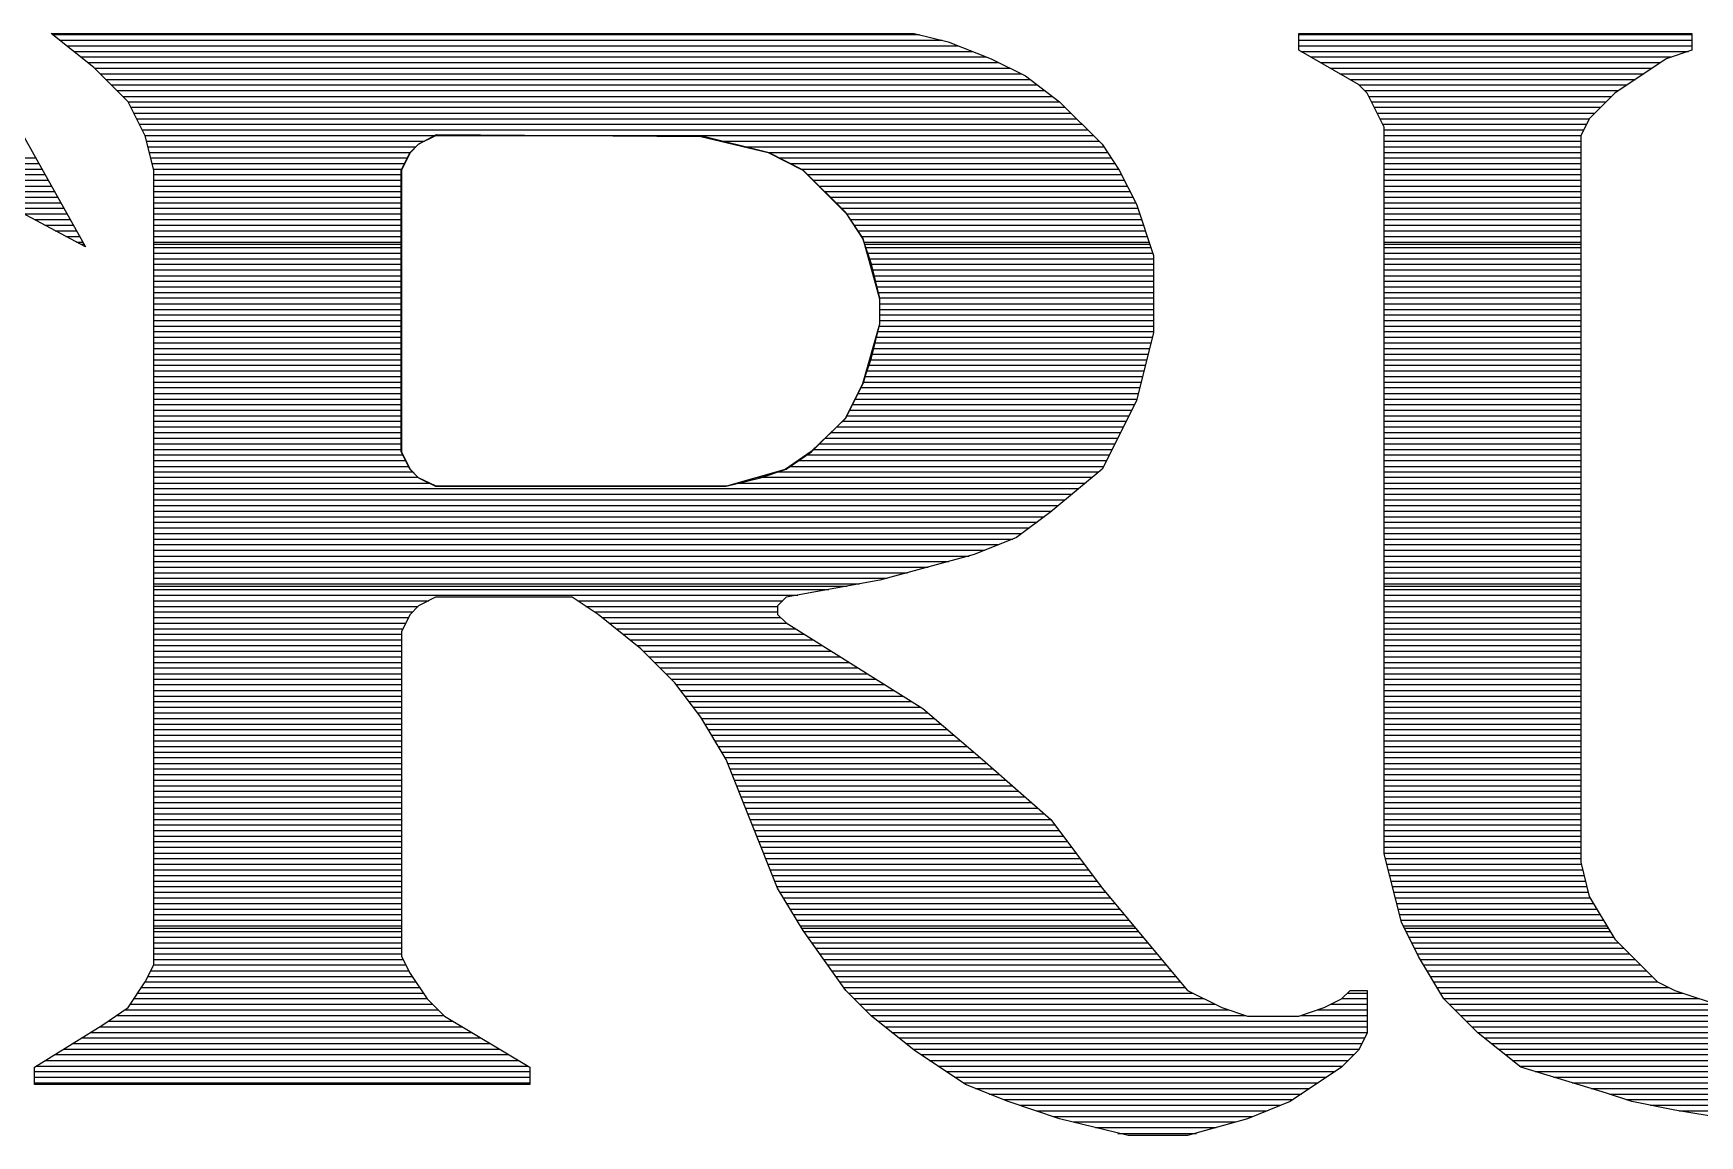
# Model space of a CAD drawing. Extents: x -19 to 106, y -45 to 160.
# Drawn here: x 5.786 to 7.458, y -30.661 to -29.556 of the extents above; entities that cross this region are included whole.
import ezdxf

# ---------------------------------------------------------------- set-up
doc = ezdxf.new("R2010")
doc.units = 0
doc.layers.add('DF_TITLE_BLOCK', color=2, linetype='CONTINUOUS')

msp = doc.modelspace()

# ---------------------------------------------------------------- linework, layer by layer
at = {"layer": 'DF_TITLE_BLOCK'}
for points in [[(5.718556, -29.555694), (5.838444, -29.769816)], [(5.718556, -29.555694), (5.838444, -29.769816)], [(5.718556, -29.555694), (5.838444, -29.769816)], [(5.846826, -29.589984), (5.804154, -29.555694)], [(5.804154, -29.555694), (6.669786, -29.555694)], [(5.804154, -29.555694), (6.669786, -29.555694)], [(5.846826, -29.589984), (5.804154, -29.555694)], [(5.804154, -29.555694), (6.669786, -29.555694)], [(5.846826, -29.589984), (5.804154, -29.555694)], [(5.805678, -29.556964), (6.675374, -29.556964)], [(6.669786, -29.555694), (6.704076, -29.564076)], [(6.669786, -29.555694), (6.704076, -29.564076)], [(6.669786, -29.555694), (6.704076, -29.564076)], [(7.055866, -29.555694), (7.450074, -29.555694)], [(7.055866, -29.572712), (7.055866, -29.555694)], [(7.055866, -29.572712), (7.055866, -29.555694)], [(7.055866, -29.555694), (7.450074, -29.555694)], [(7.055866, -29.572712), (7.055866, -29.555694)], [(7.055866, -29.555694), (7.450074, -29.555694)], [(7.055866, -29.556964), (7.450074, -29.556964)], [(7.450074, -29.555694), (7.450074, -29.572712)], [(7.450074, -29.555694), (7.450074, -29.572712)], [(7.450074, -29.555694), (7.450074, -29.572712)], [(5.81279, -29.562552), (6.69798, -29.562552)], [(5.819902, -29.56814), (6.71449, -29.56814)], [(5.827014, -29.573982), (6.72846, -29.573982)], [(6.704076, -29.564076), (6.747256, -29.581348)], [(6.704076, -29.564076), (6.747256, -29.581348)], [(6.704076, -29.564076), (6.747256, -29.581348)], [(7.055866, -29.562552), (7.450074, -29.562552)], [(7.055866, -29.56814), (7.450074, -29.56814)], [(7.115556, -29.607002), (7.055866, -29.572712)], [(7.115556, -29.607002), (7.055866, -29.572712)], [(7.115556, -29.607002), (7.055866, -29.572712)], [(7.057644, -29.573982), (7.446772, -29.573982)], [(7.450074, -29.572712), (7.424166, -29.581348)], [(7.450074, -29.572712), (7.424166, -29.581348)], [(7.450074, -29.572712), (7.424166, -29.581348)], [(5.833872, -29.579316), (6.74243, -29.579316)], [(5.840984, -29.584904), (6.754622, -29.584904)], [(5.881116, -29.624274), (5.846826, -29.589984)], [(5.881116, -29.624274), (5.846826, -29.589984)], [(5.881116, -29.624274), (5.846826, -29.589984)], [(5.847842, -29.590746), (6.765798, -29.590746)], [(6.747256, -29.581348), (6.781546, -29.598366)], [(6.747256, -29.581348), (6.781546, -29.598366)], [(6.747256, -29.581348), (6.781546, -29.598366)], [(7.06755, -29.579316), (7.430008, -29.579316)], [(7.077202, -29.584904), (7.418578, -29.584904)], [(7.087108, -29.590746), (7.410196, -29.590746)], [(7.424166, -29.581348), (7.372858, -29.615638)], [(7.424166, -29.581348), (7.372858, -29.615638)], [(7.424166, -29.581348), (7.372858, -29.615638)], [(5.85343, -29.596334), (6.777228, -29.596334)], [(5.859018, -29.601922), (6.786118, -29.601922)], [(5.864606, -29.60751), (6.793484, -29.60751)], [(6.781546, -29.598366), (6.815836, -29.624274)], [(6.781546, -29.598366), (6.815836, -29.624274)], [(6.781546, -29.598366), (6.815836, -29.624274)], [(7.097014, -29.596334), (7.401814, -29.596334)], [(7.10692, -29.601922), (7.393432, -29.601922)], [(7.124446, -29.615638), (7.115556, -29.607002)], [(7.124446, -29.615638), (7.115556, -29.607002)], [(7.124446, -29.615638), (7.115556, -29.607002)], [(7.116318, -29.60751), (7.38505, -29.60751)], [(5.870194, -29.613098), (6.80085, -29.613098)], [(5.875782, -29.61894), (6.80847, -29.61894)], [(5.898388, -29.658564), (5.881116, -29.624274)], [(5.898388, -29.658564), (5.881116, -29.624274)], [(5.898388, -29.658564), (5.881116, -29.624274)], [(5.88137, -29.624528), (6.815836, -29.624528)], [(6.815836, -29.624274), (6.858508, -29.666946)], [(6.815836, -29.624274), (6.858508, -29.666946)], [(6.815836, -29.624274), (6.858508, -29.666946)], [(7.121906, -29.613098), (7.376668, -29.613098)], [(7.141464, -29.649928), (7.124446, -29.615638)], [(7.141464, -29.649928), (7.124446, -29.615638)], [(7.141464, -29.649928), (7.124446, -29.615638)], [(7.12597, -29.61894), (7.36981, -29.61894)], [(7.128764, -29.624528), (7.363968, -29.624528)], [(7.372858, -29.615638), (7.347204, -29.641292)], [(7.372858, -29.615638), (7.347204, -29.641292)], [(7.372858, -29.615638), (7.347204, -29.641292)], [(5.884164, -29.629862), (6.821424, -29.629862)], [(5.886958, -29.635704), (6.827266, -29.635704)], [(5.890006, -29.641292), (6.832854, -29.641292)], [(7.131558, -29.629862), (7.35838, -29.629862)], [(7.134352, -29.635704), (7.352792, -29.635704)], [(7.137146, -29.641292), (7.347204, -29.641292)], [(7.347204, -29.641292), (7.338568, -29.658564)], [(7.347204, -29.641292), (7.338568, -29.658564)], [(7.347204, -29.641292), (7.338568, -29.658564)], [(5.892546, -29.64688), (6.838442, -29.64688)], [(5.89534, -29.652468), (6.84403, -29.652468)], [(5.898388, -29.658056), (6.188964, -29.658056)], [(6.172454, -29.666946), (6.190742, -29.657294)], [(6.190742, -29.657294), (6.455918, -29.659072)], [(6.322314, -29.658056), (6.849618, -29.658056)], [(7.13994, -29.64688), (7.34441, -29.64688)], [(7.141464, -30.378654), (7.141464, -29.649928)], [(7.141464, -30.378654), (7.141464, -29.649928)], [(7.141464, -30.378654), (7.141464, -29.649928)], [(7.141464, -29.652468), (7.341616, -29.652468)], [(7.141464, -29.658056), (7.338822, -29.658056)], [(5.907024, -29.692854), (5.898388, -29.658564)], [(5.907024, -29.692854), (5.898388, -29.658564)], [(5.907024, -29.692854), (5.898388, -29.658564)], [(5.899912, -29.663898), (6.17855, -29.663898)], [(5.901182, -29.669486), (6.169914, -29.669486)], [(6.163818, -29.675582), (6.172454, -29.666946)], [(6.172708, -29.666946), (6.164326, -29.675582)], [(6.172708, -29.666946), (6.164326, -29.675582)], [(6.172708, -29.666946), (6.164326, -29.675582)], [(6.189726, -29.658564), (6.172708, -29.666946)], [(6.189726, -29.658564), (6.172708, -29.666946)], [(6.189726, -29.658564), (6.172708, -29.666946)], [(6.455664, -29.658564), (6.189726, -29.658564)], [(6.455664, -29.658564), (6.189726, -29.658564)], [(6.455664, -29.658564), (6.189726, -29.658564)], [(6.524244, -29.675582), (6.455664, -29.658564)], [(6.524244, -29.675582), (6.455664, -29.658564)], [(6.524244, -29.675582), (6.455664, -29.658564)], [(6.455918, -29.659072), (6.523228, -29.675074)], [(6.475984, -29.663898), (6.85546, -29.663898)], [(6.499606, -29.669486), (6.860032, -29.669486)], [(6.858508, -29.666946), (6.875526, -29.692854)], [(6.858508, -29.666946), (6.875526, -29.692854)], [(6.858508, -29.666946), (6.875526, -29.692854)], [(7.141464, -29.663898), (7.338568, -29.663898)], [(7.141464, -29.669486), (7.338568, -29.669486)], [(7.338568, -29.658564), (7.338568, -30.387036)], [(7.338568, -29.658564), (7.338568, -30.387036)], [(7.338568, -29.658564), (7.338568, -30.387036)], [(5.668518, -29.680662), (5.788406, -29.680662)], [(5.679694, -29.68625), (5.791708, -29.68625)], [(5.902452, -29.675074), (6.164326, -29.675074)], [(5.903976, -29.680662), (6.161278, -29.680662)], [(5.905246, -29.68625), (6.158484, -29.68625)], [(6.155182, -29.692854), (6.163818, -29.675582)], [(6.164326, -29.675582), (6.155436, -29.692854)], [(6.164326, -29.675582), (6.155436, -29.692854)], [(6.164326, -29.675582), (6.155436, -29.692854)], [(6.523228, -29.675074), (6.55828, -29.692854)], [(6.523228, -29.675074), (6.863842, -29.675074)], [(6.558534, -29.692854), (6.524244, -29.675582)], [(6.558534, -29.692854), (6.524244, -29.675582)], [(6.558534, -29.692854), (6.524244, -29.675582)], [(6.534404, -29.680662), (6.867652, -29.680662)], [(6.54558, -29.68625), (6.871462, -29.68625)], [(7.141464, -29.675074), (7.338568, -29.675074)], [(7.141464, -29.680662), (7.338568, -29.680662)], [(7.141464, -29.68625), (7.338568, -29.68625)], [(5.691124, -29.691838), (5.794756, -29.691838)], [(5.702046, -29.697426), (5.797804, -29.697426)], [(5.838444, -29.769816), (5.709666, -29.701236)], [(5.838444, -29.769816), (5.709666, -29.701236)], [(5.838444, -29.769816), (5.709666, -29.701236)], [(5.713222, -29.703014), (5.801106, -29.703014)], [(5.90677, -29.691838), (6.15569, -29.691838)], [(5.907024, -30.489906), (5.907024, -29.692854)], [(5.907024, -30.489906), (5.907024, -29.692854)], [(5.907024, -30.489906), (5.907024, -29.692854)], [(5.907024, -29.697426), (6.155182, -29.697426)], [(5.907024, -29.703014), (6.155182, -29.703014)], [(6.155182, -29.975556), (6.155182, -29.692854)], [(6.155436, -29.692854), (6.155436, -29.975556)], [(6.155436, -29.692854), (6.155436, -29.975556)], [(6.155436, -29.692854), (6.155436, -29.975556)], [(6.556502, -29.691838), (6.875272, -29.691838)], [(6.55828, -29.692854), (6.601714, -29.736288)], [(6.601206, -29.735526), (6.558534, -29.692854)], [(6.601206, -29.735526), (6.558534, -29.692854)], [(6.601206, -29.735526), (6.558534, -29.692854)], [(6.563106, -29.697426), (6.878066, -29.697426)], [(6.56844, -29.703014), (6.88086, -29.703014)], [(6.875526, -29.692854), (6.892798, -29.727144)], [(6.875526, -29.692854), (6.892798, -29.727144)], [(6.875526, -29.692854), (6.892798, -29.727144)], [(7.141464, -29.691838), (7.338568, -29.691838)], [(7.141464, -29.697426), (7.338568, -29.697426)], [(7.141464, -29.703014), (7.338568, -29.703014)], [(5.72389, -29.708856), (5.804154, -29.708856)], [(5.734304, -29.714444), (5.807202, -29.714444)], [(5.744718, -29.720032), (5.810504, -29.720032)], [(5.907024, -29.708856), (6.155182, -29.708856)], [(5.907024, -29.714444), (6.155182, -29.714444)], [(5.907024, -29.720032), (6.155182, -29.720032)], [(6.574282, -29.708856), (6.883654, -29.708856)], [(6.57987, -29.714444), (6.886448, -29.714444)], [(6.585458, -29.720032), (6.889242, -29.720032)], [(7.141464, -29.708856), (7.338568, -29.708856)], [(7.141464, -29.714444), (7.338568, -29.714444)], [(7.141464, -29.720032), (7.338568, -29.720032)], [(5.755386, -29.72562), (5.813552, -29.72562)], [(5.766054, -29.731208), (5.816854, -29.731208)], [(5.776468, -29.736796), (5.819902, -29.736796)], [(5.907024, -29.72562), (6.155182, -29.72562)], [(5.907024, -29.731208), (6.155182, -29.731208)], [(5.907024, -29.736796), (6.155182, -29.736796)], [(6.591046, -29.72562), (6.892036, -29.72562)], [(6.596634, -29.731208), (6.894322, -29.731208)], [(6.618478, -29.761434), (6.601206, -29.735526)], [(6.618478, -29.761434), (6.601206, -29.735526)], [(6.618478, -29.761434), (6.601206, -29.735526)], [(6.601714, -29.736288), (6.618224, -29.761434)], [(6.601968, -29.736796), (6.8961, -29.736796)], [(6.892798, -29.727144), (6.909816, -29.778452)], [(6.892798, -29.727144), (6.909816, -29.778452)], [(6.892798, -29.727144), (6.909816, -29.778452)], [(7.141464, -29.72562), (7.338568, -29.72562)], [(7.141464, -29.731208), (7.338568, -29.731208)], [(7.141464, -29.736796), (7.338568, -29.736796)], [(5.787136, -29.742384), (5.82295, -29.742384)], [(5.79755, -29.747972), (5.826252, -29.747972)], [(5.807964, -29.753814), (5.8293, -29.753814)], [(5.907024, -29.742384), (6.155182, -29.742384)], [(5.907024, -29.747972), (6.155182, -29.747972)], [(5.907024, -29.753814), (6.155182, -29.753814)], [(6.605778, -29.742384), (6.898132, -29.742384)], [(6.609588, -29.747972), (6.89991, -29.747972)], [(6.613144, -29.753814), (6.901688, -29.753814)], [(7.141464, -29.742384), (7.338568, -29.742384)], [(7.141464, -29.747972), (7.338568, -29.747972)], [(7.141464, -29.753814), (7.338568, -29.753814)], [(5.818632, -29.759402), (5.832348, -29.759402)], [(5.8293, -29.76499), (5.83565, -29.76499)], [(5.833618, -29.767276), (5.83692, -29.767276)], [(5.907024, -29.759402), (6.155182, -29.759402)], [(5.907024, -29.76499), (6.155182, -29.76499)], [(5.907024, -29.767276), (6.155436, -29.767276)], [(5.907024, -29.770578), (6.155182, -29.770578)], [(6.616954, -29.759402), (6.90372, -29.759402)], [(6.618224, -29.761434), (6.635242, -29.821886)], [(6.627114, -29.787088), (6.618478, -29.761434)], [(6.627114, -29.78785), (6.618478, -29.761434)], [(6.627114, -29.78785), (6.618478, -29.761434)], [(6.61924, -29.76499), (6.905498, -29.76499)], [(6.62051, -29.767276), (6.90626, -29.767276)], [(6.620764, -29.770578), (6.907276, -29.770578)], [(7.141464, -29.759402), (7.338568, -29.759402)], [(7.141464, -29.76499), (7.338568, -29.76499)], [(7.141464, -29.767276), (7.338568, -29.767276)], [(7.141464, -29.770578), (7.338568, -29.770578)], [(5.907024, -29.776166), (6.155182, -29.776166)], [(5.907024, -29.782008), (6.155182, -29.782008)], [(5.907024, -29.787342), (6.155182, -29.787342)], [(6.622542, -29.776166), (6.909054, -29.776166)], [(6.624066, -29.782008), (6.909816, -29.782008)], [(6.62559, -29.787342), (6.909816, -29.787342)], [(6.635496, -29.821378), (6.627114, -29.787088)], [(6.635496, -29.821378), (6.627114, -29.78785)], [(6.635496, -29.821378), (6.627114, -29.78785)], [(6.909816, -29.778452), (6.909816, -29.855668)], [(6.909816, -29.778452), (6.909816, -29.855668)], [(6.909816, -29.778452), (6.909816, -29.855668)], [(7.141464, -29.776166), (7.338568, -29.776166)], [(7.141464, -29.782008), (7.338568, -29.782008)], [(7.141464, -29.787342), (7.338568, -29.787342)], [(5.907024, -29.79293), (6.155182, -29.79293)], [(5.907024, -29.798772), (6.155182, -29.798772)], [(5.907024, -29.80436), (6.155182, -29.80436)], [(6.627114, -29.79293), (6.909816, -29.79293)], [(6.628638, -29.798772), (6.909816, -29.798772)], [(6.630416, -29.80436), (6.909816, -29.80436)], [(7.141464, -29.79293), (7.338568, -29.79293)], [(7.141464, -29.798772), (7.338568, -29.798772)], [(7.141464, -29.80436), (7.338568, -29.80436)], [(5.907024, -29.809948), (6.155182, -29.809948)], [(5.907024, -29.815536), (6.155182, -29.815536)], [(5.907024, -29.821124), (6.155182, -29.821124)], [(6.63194, -29.809948), (6.909816, -29.809948)], [(6.633718, -29.815536), (6.909816, -29.815536)], [(6.635242, -29.821124), (6.909816, -29.821124)], [(6.635242, -29.821886), (6.635242, -29.84754)], [(6.635496, -29.847032), (6.635496, -29.821378)], [(6.635496, -29.847032), (6.635496, -29.821378)], [(6.635496, -29.847032), (6.635496, -29.821378)], [(7.141464, -29.809948), (7.338568, -29.809948)], [(7.141464, -29.815536), (7.338568, -29.815536)], [(7.141464, -29.821124), (7.338568, -29.821124)], [(5.907024, -29.826966), (6.155182, -29.826966)], [(5.907024, -29.832554), (6.155182, -29.832554)], [(5.907024, -29.837888), (6.155182, -29.837888)], [(6.635242, -29.826966), (6.909816, -29.826966)], [(6.635242, -29.832554), (6.909816, -29.832554)], [(6.635242, -29.837888), (6.909816, -29.837888)], [(7.141464, -29.826966), (7.338568, -29.826966)], [(7.141464, -29.832554), (7.338568, -29.832554)], [(7.141464, -29.837888), (7.338568, -29.837888)], [(5.907024, -29.84373), (6.155182, -29.84373)], [(5.907024, -29.849318), (6.155182, -29.849318)], [(5.907024, -29.854906), (6.155182, -29.854906)], [(6.618478, -29.906976), (6.635496, -29.847032)], [(6.618478, -29.906976), (6.635496, -29.847032)], [(6.635242, -29.84754), (6.618732, -29.906468)], [(6.627114, -29.881322), (6.635496, -29.847032)], [(6.63321, -29.854906), (6.909816, -29.854906)], [(6.634734, -29.849318), (6.909816, -29.849318)], [(6.635242, -29.84373), (6.909816, -29.84373)], [(6.909816, -29.855668), (6.892798, -29.924248)], [(6.909816, -29.855668), (6.892798, -29.924248)], [(6.909816, -29.855668), (6.892798, -29.924248)], [(7.141464, -29.84373), (7.338568, -29.84373)], [(7.141464, -29.849318), (7.338568, -29.849318)], [(7.141464, -29.854906), (7.338568, -29.854906)], [(5.907024, -29.860494), (6.155182, -29.860494)], [(5.907024, -29.866082), (6.155182, -29.866082)], [(5.907024, -29.871924), (6.155182, -29.871924)], [(6.628638, -29.871924), (6.906006, -29.871924)], [(6.630162, -29.866082), (6.907276, -29.866082)], [(6.631686, -29.860494), (6.9088, -29.860494)], [(7.141464, -29.860494), (7.338568, -29.860494)], [(7.141464, -29.866082), (7.338568, -29.866082)], [(7.141464, -29.871924), (7.338568, -29.871924)], [(5.907024, -29.877512), (6.155182, -29.877512)], [(5.907024, -29.8831), (6.155182, -29.8831)], [(5.907024, -29.888688), (6.155182, -29.888688)], [(6.618478, -29.906976), (6.627114, -29.881322)], [(6.623812, -29.888688), (6.901688, -29.888688)], [(6.625336, -29.8831), (6.902958, -29.8831)], [(6.62686, -29.877512), (6.904482, -29.877512)], [(7.141464, -29.877512), (7.338568, -29.877512)], [(7.141464, -29.8831), (7.338568, -29.8831)], [(7.141464, -29.888688), (7.338568, -29.888688)], [(5.907024, -29.894276), (6.155182, -29.894276)], [(5.907024, -29.899864), (6.155182, -29.899864)], [(5.907024, -29.905452), (6.155182, -29.905452)], [(6.618732, -29.906468), (6.600952, -29.942028)], [(6.601206, -29.941266), (6.618478, -29.906976)], [(6.601206, -29.941266), (6.618478, -29.906976)], [(6.601206, -29.941266), (6.618478, -29.906976)], [(6.618986, -29.905452), (6.89737, -29.905452)], [(6.620764, -29.899864), (6.898894, -29.899864)], [(6.622288, -29.894276), (6.900418, -29.894276)], [(7.141464, -29.894276), (7.338568, -29.894276)], [(7.141464, -29.899864), (7.338568, -29.899864)], [(7.141464, -29.905452), (7.338568, -29.905452)], [(5.907024, -29.91104), (6.155182, -29.91104)], [(5.907024, -29.916882), (6.155182, -29.916882)], [(5.907024, -29.92247), (6.155182, -29.92247)], [(6.610858, -29.92247), (6.893306, -29.92247)], [(6.613652, -29.916882), (6.894576, -29.916882)], [(6.616446, -29.91104), (6.8961, -29.91104)], [(6.892798, -29.924248), (6.858508, -29.992828)], [(6.892798, -29.924248), (6.858508, -29.992828)], [(6.892798, -29.924248), (6.858508, -29.992828)], [(7.141464, -29.91104), (7.338568, -29.91104)], [(7.141464, -29.916882), (7.338568, -29.916882)], [(7.141464, -29.92247), (7.338568, -29.92247)], [(5.907024, -29.928058), (6.155182, -29.928058)], [(5.907024, -29.933646), (6.155182, -29.933646)], [(5.907024, -29.939234), (6.155182, -29.939234)], [(6.600952, -29.942028), (6.566662, -29.975048)], [(6.566916, -29.975556), (6.601206, -29.941266)], [(6.566916, -29.975556), (6.601206, -29.941266)], [(6.566916, -29.975556), (6.601206, -29.941266)], [(6.602476, -29.939234), (6.885178, -29.939234)], [(6.60527, -29.933646), (6.888226, -29.933646)], [(6.608064, -29.928058), (6.890766, -29.928058)], [(7.141464, -29.928058), (7.338568, -29.928058)], [(7.141464, -29.933646), (7.338568, -29.933646)], [(7.141464, -29.939234), (7.338568, -29.939234)], [(5.907024, -29.944822), (6.155182, -29.944822)], [(5.907024, -29.95041), (6.155182, -29.95041)], [(5.907024, -29.955998), (6.155182, -29.955998)], [(6.586474, -29.955998), (6.876796, -29.955998)], [(6.592062, -29.95041), (6.87959, -29.95041)], [(6.597904, -29.944822), (6.882384, -29.944822)], [(7.141464, -29.944822), (7.338568, -29.944822)], [(7.141464, -29.95041), (7.338568, -29.95041)], [(7.141464, -29.955998), (7.338568, -29.955998)], [(5.907024, -29.96184), (6.155182, -29.96184)], [(5.907024, -29.967428), (6.155182, -29.967428)], [(5.907024, -29.973016), (6.155182, -29.973016)], [(6.163818, -29.992828), (6.155182, -29.975556)], [(6.155436, -29.975556), (6.164326, -29.992828)], [(6.155436, -29.975556), (6.164326, -29.992828)], [(6.155436, -29.975556), (6.164326, -29.992828)], [(6.566662, -29.975048), (6.5405, -29.993336)], [(6.541516, -29.992828), (6.566916, -29.975556)], [(6.541516, -29.992828), (6.566916, -29.975556)], [(6.541516, -29.992828), (6.566916, -29.975556)], [(6.568948, -29.973016), (6.868414, -29.973016)], [(6.57479, -29.967428), (6.871208, -29.967428)], [(6.580632, -29.96184), (6.874002, -29.96184)], [(7.141464, -29.96184), (7.338568, -29.96184)], [(7.141464, -29.967428), (7.338568, -29.967428)], [(7.141464, -29.973016), (7.338568, -29.973016)], [(5.907024, -29.978604), (6.156706, -29.978604)], [(5.907024, -29.984192), (6.159754, -29.984192)], [(5.907024, -29.990034), (6.162294, -29.990034)], [(6.54558, -29.990034), (6.860032, -29.990034)], [(6.553708, -29.984192), (6.862826, -29.984192)], [(6.561582, -29.978604), (6.86562, -29.978604)], [(7.141464, -29.978604), (7.338568, -29.978604)], [(7.141464, -29.984192), (7.338568, -29.984192)], [(7.141464, -29.990034), (7.338568, -29.990034)], [(5.907024, -29.995368), (6.166612, -29.995368)], [(5.907024, -30.000956), (6.1722, -30.000956)], [(5.907024, -30.006798), (6.18363, -30.006798)], [(6.172454, -30.001464), (6.163818, -29.992828)], [(6.164326, -29.992828), (6.172708, -30.001464)], [(6.164326, -29.992828), (6.172708, -30.001464)], [(6.164326, -29.992828), (6.172708, -30.001464)], [(6.190234, -30.009846), (6.172454, -30.001464)], [(6.172708, -30.001464), (6.189726, -30.009846)], [(6.172708, -30.001464), (6.189726, -30.009846)], [(6.172708, -30.001464), (6.189726, -30.009846)], [(6.481318, -30.009846), (6.541516, -29.992828)], [(6.481318, -30.009846), (6.541516, -29.992828)], [(6.481318, -30.009846), (6.515608, -30.001464)], [(6.5405, -29.993336), (6.481572, -30.009846)], [(6.493002, -30.006798), (6.841744, -30.006798)], [(6.512814, -30.000956), (6.848602, -30.000956)], [(6.515608, -30.001464), (6.541516, -29.992828)], [(6.53288, -29.995368), (6.855206, -29.995368)], [(6.858508, -29.992828), (6.806946, -30.035754)], [(6.858508, -29.992828), (6.806946, -30.035754)], [(6.858508, -29.992828), (6.806946, -30.035754)], [(7.141464, -29.995368), (7.338568, -29.995368)], [(7.141464, -30.000956), (7.338568, -30.000956)], [(7.141464, -30.006798), (7.338568, -30.006798)], [(5.907024, -30.012386), (6.83514, -30.012386)], [(5.907024, -30.017974), (6.828282, -30.017974)], [(5.907024, -30.023562), (6.821424, -30.023562)], [(6.189726, -30.009846), (6.481318, -30.009846)], [(6.189726, -30.009846), (6.481318, -30.009846)], [(6.189726, -30.009846), (6.481318, -30.009846)], [(6.481572, -30.009846), (6.190234, -30.009846)], [(7.141464, -30.012386), (7.338568, -30.012386)], [(7.141464, -30.017974), (7.338568, -30.017974)], [(7.141464, -30.023562), (7.338568, -30.023562)], [(5.907024, -30.02915), (6.81482, -30.02915)], [(5.907024, -30.034992), (6.807962, -30.034992)], [(5.907024, -30.04058), (6.800596, -30.04058)], [(6.806946, -30.035754), (6.772656, -30.061408)], [(6.806946, -30.035754), (6.772656, -30.061408)], [(6.806946, -30.035754), (6.772656, -30.061408)], [(7.141464, -30.02915), (7.338568, -30.02915)], [(7.141464, -30.034992), (7.338568, -30.034992)], [(7.141464, -30.04058), (7.338568, -30.04058)], [(5.907024, -30.045914), (6.79323, -30.045914)], [(5.907024, -30.051756), (6.78561, -30.051756)], [(5.907024, -30.057344), (6.77799, -30.057344)], [(7.141464, -30.045914), (7.338568, -30.045914)], [(7.141464, -30.051756), (7.338568, -30.051756)], [(7.141464, -30.057344), (7.338568, -30.057344)], [(5.907024, -30.062932), (6.768846, -30.062932)], [(5.907024, -30.06852), (6.754876, -30.06852)], [(5.907024, -30.074108), (6.740652, -30.074108)], [(6.772656, -30.061408), (6.729984, -30.078426)], [(6.772656, -30.061408), (6.729984, -30.078426)], [(6.772656, -30.061408), (6.729984, -30.078426)], [(7.141464, -30.062932), (7.338568, -30.062932)], [(7.141464, -30.06852), (7.338568, -30.06852)], [(7.141464, -30.074108), (7.338568, -30.074108)], [(5.907024, -30.07995), (6.725158, -30.07995)], [(5.907024, -30.085538), (6.704584, -30.085538)], [(5.907024, -30.091126), (6.683756, -30.091126)], [(6.729984, -30.078426), (6.635496, -30.104334)], [(6.729984, -30.078426), (6.635496, -30.104334)], [(6.729984, -30.078426), (6.635496, -30.104334)], [(7.141464, -30.07995), (7.338568, -30.07995)], [(7.141464, -30.085538), (7.338568, -30.085538)], [(7.141464, -30.091126), (7.338568, -30.091126)], [(5.907024, -30.096714), (6.663182, -30.096714)], [(5.907024, -30.102302), (6.642608, -30.102302)], [(5.907024, -30.10789), (6.615176, -30.10789)], [(6.635496, -30.104334), (6.541516, -30.121352)], [(6.635496, -30.104334), (6.541516, -30.121352)], [(6.635496, -30.104334), (6.541516, -30.121352)], [(7.141464, -30.096714), (7.338568, -30.096714)], [(7.141464, -30.102302), (7.338568, -30.102302)], [(7.141464, -30.10789), (7.338568, -30.10789)], [(5.907024, -30.110176), (6.60273, -30.110176)], [(5.907024, -30.113478), (6.584188, -30.113478)], [(5.907024, -30.119066), (6.5532, -30.119066)], [(5.907024, -30.124908), (6.182868, -30.124908)], [(6.189726, -30.121352), (6.172708, -30.129988)], [(6.189726, -30.121352), (6.172708, -30.129988)], [(6.189726, -30.121352), (6.172708, -30.129988)], [(6.326886, -30.121352), (6.189726, -30.121352)], [(6.326886, -30.121352), (6.189726, -30.121352)], [(6.326886, -30.121352), (6.189726, -30.121352)], [(6.352794, -30.138624), (6.326886, -30.121352)], [(6.352794, -30.138624), (6.326886, -30.121352)], [(6.352794, -30.138624), (6.326886, -30.121352)], [(6.33222, -30.124908), (6.53796, -30.124908)], [(6.541516, -30.121352), (6.532626, -30.129988)], [(6.541516, -30.121352), (6.532626, -30.129988)], [(6.541516, -30.121352), (6.532626, -30.129988)], [(7.141464, -30.110176), (7.338568, -30.110176)], [(7.141464, -30.113478), (7.338568, -30.113478)], [(7.141464, -30.119066), (7.338568, -30.119066)], [(7.141464, -30.124908), (7.338568, -30.124908)], [(5.907024, -30.130496), (6.1722, -30.130496)], [(5.907024, -30.136084), (6.166612, -30.136084)], [(5.907024, -30.141672), (6.162548, -30.141672)], [(6.164326, -30.138624), (6.155436, -30.155642)], [(6.164326, -30.138624), (6.155436, -30.155642)], [(6.164326, -30.138624), (6.155436, -30.155642)], [(6.172708, -30.129988), (6.164326, -30.138624)], [(6.172708, -30.129988), (6.164326, -30.138624)], [(6.172708, -30.129988), (6.164326, -30.138624)], [(6.340602, -30.130496), (6.532626, -30.130496)], [(6.348984, -30.136084), (6.532626, -30.136084)], [(6.395466, -30.172914), (6.352794, -30.138624)], [(6.395466, -30.172914), (6.352794, -30.138624)], [(6.395466, -30.172914), (6.352794, -30.138624)], [(6.356604, -30.141672), (6.535928, -30.141672)], [(6.532626, -30.129988), (6.532626, -30.138624)], [(6.532626, -30.129988), (6.532626, -30.138624)], [(6.532626, -30.129988), (6.532626, -30.138624)], [(6.532626, -30.138624), (6.541516, -30.147006)], [(6.532626, -30.138624), (6.541516, -30.147006)], [(6.532626, -30.138624), (6.541516, -30.147006)], [(7.141464, -30.130496), (7.338568, -30.130496)], [(7.141464, -30.136084), (7.338568, -30.136084)], [(7.141464, -30.141672), (7.338568, -30.141672)], [(5.907024, -30.14726), (6.159754, -30.14726)], [(5.907024, -30.152848), (6.15696, -30.152848)], [(5.907024, -30.158436), (6.155436, -30.158436)], [(6.155436, -30.155642), (6.155436, -30.481524)], [(6.155436, -30.155642), (6.155436, -30.481524)], [(6.155436, -30.155642), (6.155436, -30.481524)], [(6.363716, -30.14726), (6.54177, -30.14726)], [(6.370828, -30.152848), (6.55066, -30.152848)], [(6.377686, -30.158436), (6.559804, -30.158436)], [(6.541516, -30.147006), (6.678676, -30.232858)], [(6.541516, -30.147006), (6.678676, -30.232858)], [(6.541516, -30.147006), (6.678676, -30.232858)], [(7.141464, -30.14726), (7.338568, -30.14726)], [(7.141464, -30.152848), (7.338568, -30.152848)], [(7.141464, -30.158436), (7.338568, -30.158436)], [(5.907024, -30.164024), (6.155436, -30.164024)], [(5.907024, -30.169866), (6.155436, -30.169866)], [(5.907024, -30.175454), (6.155436, -30.175454)], [(6.384798, -30.164024), (6.568694, -30.164024)], [(6.39191, -30.169866), (6.577584, -30.169866)], [(6.429756, -30.207204), (6.395466, -30.172914)], [(6.429756, -30.207204), (6.395466, -30.172914)], [(6.429756, -30.207204), (6.395466, -30.172914)], [(6.39826, -30.175454), (6.586728, -30.175454)], [(7.141464, -30.164024), (7.338568, -30.164024)], [(7.141464, -30.169866), (7.338568, -30.169866)], [(7.141464, -30.175454), (7.338568, -30.175454)], [(5.907024, -30.181042), (6.155436, -30.181042)], [(5.907024, -30.18663), (6.155436, -30.18663)], [(5.907024, -30.192218), (6.155436, -30.192218)], [(6.403848, -30.181042), (6.595618, -30.181042)], [(6.409436, -30.18663), (6.604762, -30.18663)], [(6.415024, -30.192218), (6.613652, -30.192218)], [(7.141464, -30.181042), (7.338568, -30.181042)], [(7.141464, -30.18663), (7.338568, -30.18663)], [(7.141464, -30.192218), (7.338568, -30.192218)], [(5.907024, -30.19806), (6.155436, -30.19806)], [(5.907024, -30.203394), (6.155436, -30.203394)], [(5.907024, -30.208982), (6.155436, -30.208982)], [(6.420612, -30.19806), (6.622542, -30.19806)], [(6.426454, -30.203394), (6.631686, -30.203394)], [(6.455664, -30.241494), (6.429756, -30.207204)], [(6.455664, -30.241494), (6.429756, -30.207204)], [(6.455664, -30.241494), (6.429756, -30.207204)], [(6.43128, -30.208982), (6.640576, -30.208982)], [(7.141464, -30.19806), (7.338568, -30.19806)], [(7.141464, -30.203394), (7.338568, -30.203394)], [(7.141464, -30.208982), (7.338568, -30.208982)], [(5.907024, -30.214824), (6.155436, -30.214824)], [(5.907024, -30.220412), (6.155436, -30.220412)], [(5.907024, -30.226), (6.155436, -30.226)], [(6.435598, -30.214824), (6.64972, -30.214824)], [(6.439916, -30.220412), (6.65861, -30.220412)], [(6.44398, -30.226), (6.6675, -30.226)], [(7.141464, -30.214824), (7.338568, -30.214824)], [(7.141464, -30.220412), (7.338568, -30.220412)], [(7.141464, -30.226), (7.338568, -30.226)], [(5.907024, -30.231588), (6.155436, -30.231588)], [(5.907024, -30.237176), (6.155436, -30.237176)], [(5.907024, -30.243018), (6.155436, -30.243018)], [(6.448298, -30.231588), (6.676644, -30.231588)], [(6.452616, -30.237176), (6.683756, -30.237176)], [(6.481318, -30.284166), (6.455664, -30.241494)], [(6.481318, -30.284166), (6.455664, -30.241494)], [(6.481318, -30.284166), (6.455664, -30.241494)], [(6.456426, -30.243018), (6.69036, -30.243018)], [(6.678676, -30.232858), (6.738366, -30.284166)], [(6.678676, -30.232858), (6.738366, -30.284166)], [(6.678676, -30.232858), (6.738366, -30.284166)], [(7.141464, -30.231588), (7.338568, -30.231588)], [(7.141464, -30.237176), (7.338568, -30.237176)], [(7.141464, -30.243018), (7.338568, -30.243018)], [(5.907024, -30.248606), (6.155436, -30.248606)], [(5.907024, -30.25394), (6.155436, -30.25394)], [(5.907024, -30.259782), (6.155436, -30.259782)], [(6.459982, -30.248606), (6.696964, -30.248606)], [(6.463284, -30.25394), (6.703314, -30.25394)], [(6.466586, -30.259782), (6.709918, -30.259782)], [(7.141464, -30.248606), (7.338568, -30.248606)], [(7.141464, -30.25394), (7.338568, -30.25394)], [(7.141464, -30.259782), (7.338568, -30.259782)], [(5.907024, -30.26537), (6.155436, -30.26537)], [(5.907024, -30.270958), (6.155436, -30.270958)], [(5.907024, -30.276546), (6.155436, -30.276546)], [(6.470142, -30.26537), (6.716522, -30.26537)], [(6.473444, -30.270958), (6.723126, -30.270958)], [(6.476746, -30.276546), (6.72973, -30.276546)], [(7.141464, -30.26537), (7.338568, -30.26537)], [(7.141464, -30.270958), (7.338568, -30.270958)], [(7.141464, -30.276546), (7.338568, -30.276546)], [(5.907024, -30.282134), (6.155436, -30.282134)], [(5.907024, -30.287976), (6.155436, -30.287976)], [(6.480048, -30.282134), (6.73608, -30.282134)], [(6.532626, -30.412944), (6.481318, -30.284166)], [(6.532626, -30.412944), (6.481318, -30.284166)], [(6.532626, -30.412944), (6.481318, -30.284166)], [(6.482842, -30.287976), (6.742684, -30.287976)], [(6.738366, -30.284166), (6.806946, -30.344364)], [(6.738366, -30.284166), (6.806946, -30.344364)], [(6.738366, -30.284166), (6.806946, -30.344364)], [(7.141464, -30.282134), (7.338568, -30.282134)], [(7.141464, -30.287976), (7.338568, -30.287976)], [(5.907024, -30.293564), (6.155436, -30.293564)], [(5.907024, -30.299152), (6.155436, -30.299152)], [(5.907024, -30.30474), (6.155436, -30.30474)], [(6.485128, -30.293564), (6.749034, -30.293564)], [(6.487414, -30.299152), (6.755638, -30.299152)], [(6.4897, -30.30474), (6.761988, -30.30474)], [(7.141464, -30.293564), (7.338568, -30.293564)], [(7.141464, -30.299152), (7.338568, -30.299152)], [(7.141464, -30.30474), (7.338568, -30.30474)], [(5.907024, -30.310328), (6.155436, -30.310328)], [(5.907024, -30.315916), (6.155436, -30.315916)], [(5.907024, -30.321504), (6.155436, -30.321504)], [(6.491732, -30.310328), (6.768338, -30.310328)], [(6.494018, -30.315916), (6.774688, -30.315916)], [(6.496304, -30.321504), (6.781038, -30.321504)], [(7.141464, -30.310328), (7.338568, -30.310328)], [(7.141464, -30.315916), (7.338568, -30.315916)], [(7.141464, -30.321504), (7.338568, -30.321504)], [(5.907024, -30.327092), (6.155436, -30.327092)], [(5.907024, -30.332934), (6.155436, -30.332934)], [(5.907024, -30.338522), (6.155436, -30.338522)], [(6.49859, -30.327092), (6.787642, -30.327092)], [(6.500622, -30.332934), (6.793992, -30.332934)], [(6.502908, -30.338522), (6.800596, -30.338522)], [(7.141464, -30.327092), (7.338568, -30.327092)], [(7.141464, -30.332934), (7.338568, -30.332934)], [(7.141464, -30.338522), (7.338568, -30.338522)], [(5.907024, -30.34411), (6.155436, -30.34411)], [(5.907024, -30.349698), (6.155436, -30.349698)], [(5.907024, -30.355286), (6.155436, -30.355286)], [(6.505194, -30.34411), (6.806946, -30.34411)], [(6.50748, -30.349698), (6.811264, -30.349698)], [(6.509766, -30.355286), (6.815328, -30.355286)], [(6.806946, -30.344364), (6.858508, -30.412944)], [(6.806946, -30.344364), (6.858508, -30.412944)], [(6.806946, -30.344364), (6.858508, -30.412944)], [(7.141464, -30.34411), (7.338568, -30.34411)], [(7.141464, -30.349698), (7.338568, -30.349698)], [(7.141464, -30.355286), (7.338568, -30.355286)], [(5.907024, -30.360874), (6.155436, -30.360874)], [(5.907024, -30.366462), (6.155436, -30.366462)], [(5.907024, -30.37205), (6.155436, -30.37205)], [(6.512052, -30.360874), (6.819646, -30.360874)], [(6.514338, -30.366462), (6.82371, -30.366462)], [(6.516624, -30.37205), (6.828028, -30.37205)], [(7.141464, -30.360874), (7.338568, -30.360874)], [(7.141464, -30.366462), (7.338568, -30.366462)], [(7.141464, -30.37205), (7.338568, -30.37205)], [(5.907024, -30.377892), (6.155436, -30.377892)], [(5.907024, -30.38348), (6.155436, -30.38348)], [(5.907024, -30.389068), (6.155436, -30.389068)], [(6.518656, -30.377892), (6.832346, -30.377892)], [(6.520942, -30.38348), (6.83641, -30.38348)], [(6.523228, -30.389068), (6.840728, -30.389068)], [(7.141464, -30.377892), (7.338568, -30.377892)], [(7.158736, -30.447234), (7.141464, -30.378654)], [(7.158736, -30.447234), (7.141464, -30.378654)], [(7.158736, -30.447234), (7.141464, -30.378654)], [(7.142734, -30.38348), (7.338568, -30.38348)], [(7.144004, -30.389068), (7.339076, -30.389068)], [(7.338568, -30.387036), (7.347204, -30.421326)], [(7.338568, -30.387036), (7.347204, -30.421326)], [(7.338568, -30.387036), (7.347204, -30.421326)], [(5.907024, -30.394656), (6.155436, -30.394656)], [(5.907024, -30.400244), (6.155436, -30.400244)], [(5.907024, -30.406086), (6.155436, -30.406086)], [(6.525514, -30.394656), (6.845046, -30.394656)], [(6.5278, -30.400244), (6.84911, -30.400244)], [(6.530086, -30.406086), (6.853428, -30.406086)], [(7.145528, -30.394656), (7.340346, -30.394656)], [(7.146798, -30.400244), (7.34187, -30.400244)], [(7.148322, -30.406086), (7.343394, -30.406086)], [(5.907024, -30.41142), (6.155436, -30.41142)], [(5.907024, -30.417008), (6.155436, -30.417008)], [(5.907024, -30.42285), (6.155436, -30.42285)], [(6.532372, -30.41142), (6.857746, -30.41142)], [(6.558534, -30.455616), (6.532626, -30.412944)], [(6.558534, -30.455616), (6.532626, -30.412944)], [(6.558534, -30.455616), (6.532626, -30.412944)], [(6.53542, -30.417008), (6.862318, -30.417008)], [(6.538722, -30.42285), (6.86689, -30.42285)], [(6.858508, -30.412944), (6.944106, -30.515814)], [(6.858508, -30.412944), (6.944106, -30.515814)], [(6.858508, -30.412944), (6.944106, -30.515814)], [(7.149592, -30.41142), (7.344664, -30.41142)], [(7.151116, -30.417008), (7.346188, -30.417008)], [(7.15264, -30.42285), (7.347966, -30.42285)], [(7.347204, -30.421326), (7.372858, -30.464252)], [(7.347204, -30.421326), (7.372858, -30.464252)], [(7.347204, -30.421326), (7.372858, -30.464252)], [(5.907024, -30.428438), (6.155436, -30.428438)], [(5.907024, -30.434026), (6.155436, -30.434026)], [(5.907024, -30.439614), (6.155436, -30.439614)], [(6.542278, -30.428438), (6.871462, -30.428438)], [(6.54558, -30.434026), (6.876288, -30.434026)], [(6.548882, -30.439614), (6.88086, -30.439614)], [(7.15391, -30.428438), (7.351522, -30.428438)], [(7.15518, -30.434026), (7.354824, -30.434026)], [(7.156704, -30.439614), (7.358126, -30.439614)], [(5.907024, -30.445202), (6.155436, -30.445202)], [(5.907024, -30.451044), (6.155436, -30.451044)], [(5.907024, -30.453076), (6.155436, -30.453076)], [(5.907024, -30.456632), (6.155436, -30.456632)], [(6.552184, -30.445202), (6.885432, -30.445202)], [(6.555486, -30.451044), (6.890258, -30.451044)], [(6.55701, -30.453076), (6.892036, -30.453076)], [(6.601206, -30.515814), (6.558534, -30.455616)], [(6.601206, -30.515814), (6.558534, -30.455616)], [(6.601206, -30.515814), (6.558534, -30.455616)], [(6.559042, -30.456632), (6.895084, -30.456632)], [(7.158228, -30.445202), (7.361428, -30.445202)], [(7.175754, -30.481524), (7.158736, -30.447234)], [(7.175754, -30.481524), (7.158736, -30.447234)], [(7.175754, -30.481524), (7.158736, -30.447234)], [(7.160514, -30.451044), (7.36473, -30.451044)], [(7.16153, -30.453076), (7.366254, -30.453076)], [(7.163308, -30.456632), (7.368286, -30.456632)], [(5.907024, -30.46222), (6.155436, -30.46222)], [(5.907024, -30.467808), (6.155436, -30.467808)], [(5.907024, -30.473396), (6.155436, -30.473396)], [(6.563106, -30.46222), (6.899656, -30.46222)], [(6.56717, -30.467808), (6.904228, -30.467808)], [(6.571234, -30.473396), (6.909054, -30.473396)], [(7.166102, -30.46222), (7.371588, -30.46222)], [(7.168896, -30.467808), (7.376414, -30.467808)], [(7.17169, -30.473396), (7.382002, -30.473396)], [(7.372858, -30.464252), (7.415784, -30.507178)], [(7.372858, -30.464252), (7.415784, -30.507178)], [(7.372858, -30.464252), (7.415784, -30.507178)], [(5.898388, -30.507178), (5.907024, -30.489906)], [(5.898388, -30.507178), (5.907024, -30.489906)], [(5.898388, -30.507178), (5.907024, -30.489906)], [(5.90677, -30.49016), (6.160008, -30.49016)], [(5.907024, -30.478984), (6.155436, -30.478984)], [(5.907024, -30.484572), (6.157214, -30.484572)], [(6.155436, -30.481524), (6.164326, -30.498542)], [(6.155436, -30.481524), (6.164326, -30.498542)], [(6.155436, -30.481524), (6.164326, -30.498542)], [(6.575044, -30.478984), (6.913626, -30.478984)], [(6.579108, -30.484572), (6.918452, -30.484572)], [(6.583172, -30.49016), (6.923024, -30.49016)], [(7.174484, -30.478984), (7.38759, -30.478984)], [(7.201408, -30.524196), (7.175754, -30.481524)], [(7.201408, -30.524196), (7.175754, -30.481524)], [(7.201408, -30.524196), (7.175754, -30.481524)], [(7.177786, -30.484572), (7.393432, -30.484572)], [(7.181088, -30.49016), (7.398766, -30.49016)], [(5.881116, -30.532832), (5.898388, -30.507178)], [(5.881116, -30.532832), (5.898388, -30.507178)], [(5.881116, -30.532832), (5.898388, -30.507178)], [(5.898388, -30.507178), (6.169914, -30.507178)], [(5.901182, -30.50159), (6.166104, -30.50159)], [(5.903976, -30.496002), (6.162802, -30.496002)], [(6.164326, -30.498542), (6.181344, -30.524196)], [(6.164326, -30.498542), (6.181344, -30.524196)], [(6.164326, -30.498542), (6.181344, -30.524196)], [(6.587236, -30.496002), (6.92785, -30.496002)], [(6.5913, -30.50159), (6.932422, -30.50159)], [(6.59511, -30.507178), (6.937248, -30.507178)], [(7.18439, -30.496002), (7.404354, -30.496002)], [(7.187692, -30.50159), (7.410196, -30.50159)], [(7.190994, -30.507178), (7.415784, -30.507178)], [(7.415784, -30.507178), (7.433056, -30.515814)], [(7.415784, -30.507178), (7.433056, -30.515814)], [(7.415784, -30.507178), (7.433056, -30.515814)], [(5.887212, -30.523942), (6.18109, -30.523942)], [(5.891022, -30.518354), (6.17728, -30.518354)], [(5.894578, -30.512766), (6.173724, -30.512766)], [(6.181344, -30.524196), (6.198616, -30.541468)], [(6.181344, -30.524196), (6.198616, -30.541468)], [(6.181344, -30.524196), (6.198616, -30.541468)], [(6.599428, -30.512766), (6.94182, -30.512766)], [(6.627114, -30.541468), (6.601206, -30.515814)], [(6.627114, -30.541468), (6.601206, -30.515814)], [(6.627114, -30.541468), (6.601206, -30.515814)], [(6.604, -30.518354), (6.949694, -30.518354)], [(6.609588, -30.523942), (6.96087, -30.523942)], [(6.944106, -30.515814), (6.978396, -30.532832)], [(6.944106, -30.515814), (6.978396, -30.532832)], [(6.944106, -30.515814), (6.978396, -30.532832)], [(7.081266, -30.532832), (7.098538, -30.524196)], [(7.081266, -30.532832), (7.098538, -30.524196)], [(7.081266, -30.532832), (7.098538, -30.524196)], [(7.098538, -30.524196), (7.107174, -30.515814)], [(7.098538, -30.524196), (7.107174, -30.515814)], [(7.098538, -30.524196), (7.107174, -30.515814)], [(7.098792, -30.523942), (7.124446, -30.523942)], [(7.10438, -30.518354), (7.124446, -30.518354)], [(7.107174, -30.515814), (7.124446, -30.515814)], [(7.107174, -30.515814), (7.124446, -30.515814)], [(7.107174, -30.515814), (7.124446, -30.515814)], [(7.124446, -30.515814), (7.124446, -30.558486)], [(7.124446, -30.515814), (7.124446, -30.558486)], [(7.124446, -30.515814), (7.124446, -30.558486)], [(7.19455, -30.512766), (7.42696, -30.512766)], [(7.197852, -30.518354), (7.44093, -30.518354)], [(7.201408, -30.523942), (7.457694, -30.523942)], [(7.235698, -30.558486), (7.201408, -30.524196)], [(7.235698, -30.558486), (7.201408, -30.524196)], [(7.235698, -30.558486), (7.201408, -30.524196)], [(7.433056, -30.515814), (7.484364, -30.532832)], [(7.433056, -30.515814), (7.484364, -30.532832)], [(7.433056, -30.515814), (7.484364, -30.532832)], [(5.855716, -30.550104), (5.881116, -30.532832)], [(5.855716, -30.550104), (5.881116, -30.532832)], [(5.855716, -30.550104), (5.881116, -30.532832)], [(5.869178, -30.54096), (6.197854, -30.54096)], [(5.877814, -30.535118), (6.192266, -30.535118)], [(5.883402, -30.52953), (6.186678, -30.52953)], [(6.198616, -30.541468), (6.284214, -30.592776)], [(6.198616, -30.541468), (6.284214, -30.592776)], [(6.198616, -30.541468), (6.284214, -30.592776)], [(6.61543, -30.52953), (6.972046, -30.52953)], [(6.621018, -30.535118), (6.985762, -30.535118)], [(6.626606, -30.54096), (7.002526, -30.54096)], [(6.669786, -30.575758), (6.627114, -30.541468)], [(6.669786, -30.575758), (6.627114, -30.541468)], [(6.669786, -30.575758), (6.627114, -30.541468)], [(6.978396, -30.532832), (7.004304, -30.541468)], [(6.978396, -30.532832), (7.004304, -30.541468)], [(6.978396, -30.532832), (7.004304, -30.541468)], [(7.004304, -30.541468), (7.055866, -30.541468)], [(7.004304, -30.541468), (7.055866, -30.541468)], [(7.004304, -30.541468), (7.055866, -30.541468)], [(7.055866, -30.541468), (7.081266, -30.532832)], [(7.055866, -30.541468), (7.081266, -30.532832)], [(7.055866, -30.541468), (7.081266, -30.532832)], [(7.05739, -30.54096), (7.124446, -30.54096)], [(7.074154, -30.535118), (7.124446, -30.535118)], [(7.08787, -30.52953), (7.124446, -30.52953)], [(7.206742, -30.52953), (7.474712, -30.52953)], [(7.21233, -30.535118), (7.494016, -30.535118)], [(7.218172, -30.54096), (7.516368, -30.54096)], [(5.787136, -30.592776), (5.855716, -30.550104)], [(5.787136, -30.592776), (5.855716, -30.550104)], [(5.787136, -30.592776), (5.855716, -30.550104)], [(5.843016, -30.557724), (6.22554, -30.557724)], [(5.85216, -30.552136), (6.216396, -30.552136)], [(5.860796, -30.546548), (6.206998, -30.546548)], [(6.633464, -30.546548), (7.124446, -30.546548)], [(6.640576, -30.552136), (7.124446, -30.552136)], [(6.647434, -30.557724), (7.124446, -30.557724)], [(7.124446, -30.558486), (7.115556, -30.575758)], [(7.124446, -30.558486), (7.115556, -30.575758)], [(7.124446, -30.558486), (7.115556, -30.575758)], [(7.22376, -30.546548), (7.554214, -30.546548)], [(7.229348, -30.552136), (7.970774, -30.552136)], [(7.234936, -30.557724), (7.965186, -30.557724)], [(7.278624, -30.592776), (7.235698, -30.558486)], [(7.278624, -30.592776), (7.235698, -30.558486)], [(7.278624, -30.592776), (7.235698, -30.558486)], [(5.816092, -30.574488), (6.253734, -30.574488)], [(5.825236, -30.5689), (6.244336, -30.5689)], [(5.834126, -30.563312), (6.235192, -30.563312)], [(6.654546, -30.563312), (7.121906, -30.563312)], [(6.661404, -30.5689), (7.119112, -30.5689)], [(6.668516, -30.574488), (7.116318, -30.574488)], [(6.721348, -30.610048), (6.669786, -30.575758)], [(6.721348, -30.610048), (6.669786, -30.575758)], [(6.721348, -30.610048), (6.669786, -30.575758)], [(7.115556, -30.575758), (7.098538, -30.592776)], [(7.115556, -30.575758), (7.098538, -30.592776)], [(7.115556, -30.575758), (7.098538, -30.592776)], [(7.241794, -30.563312), (7.958328, -30.563312)], [(7.248652, -30.5689), (7.95147, -30.5689)], [(7.255764, -30.574488), (7.944358, -30.574488)], [(5.787136, -30.610048), (5.787136, -30.592776)], [(5.787136, -30.610048), (5.787136, -30.592776)], [(5.787136, -30.610048), (5.787136, -30.592776)], [(5.789168, -30.591506), (6.281928, -30.591506)], [(5.798058, -30.585918), (6.27253, -30.585918)], [(5.807202, -30.580076), (6.263132, -30.580076)], [(6.284214, -30.592776), (6.284214, -30.610048)], [(6.284214, -30.592776), (6.284214, -30.610048)], [(6.284214, -30.592776), (6.284214, -30.610048)], [(6.676644, -30.580076), (7.111238, -30.580076)], [(6.685026, -30.585918), (7.10565, -30.585918)], [(6.693662, -30.591506), (7.100062, -30.591506)], [(7.098538, -30.592776), (7.046976, -30.627066)], [(7.098538, -30.592776), (7.046976, -30.627066)], [(7.098538, -30.592776), (7.046976, -30.627066)], [(7.262876, -30.580076), (7.937246, -30.580076)], [(7.269988, -30.585918), (7.930134, -30.585918)], [(7.276846, -30.591506), (7.923276, -30.591506)], [(7.364476, -30.618684), (7.278624, -30.592776)], [(7.364476, -30.618684), (7.278624, -30.592776)], [(7.364476, -30.618684), (7.278624, -30.592776)], [(5.787136, -30.597094), (6.284214, -30.597094)], [(5.787136, -30.602682), (6.284214, -30.602682)], [(5.787136, -30.60827), (6.284214, -30.60827)], [(6.284214, -30.610048), (5.787136, -30.610048)], [(6.284214, -30.610048), (5.787136, -30.610048)], [(6.284214, -30.610048), (5.787136, -30.610048)], [(6.702044, -30.597094), (7.092188, -30.597094)], [(6.710426, -30.602682), (7.083806, -30.602682)], [(6.719062, -30.60827), (7.07517, -30.60827)], [(6.764274, -30.627066), (6.721348, -30.610048)], [(6.764274, -30.627066), (6.721348, -30.610048)], [(6.764274, -30.627066), (6.721348, -30.610048)], [(7.292848, -30.597094), (7.90702, -30.597094)], [(7.31139, -30.602682), (7.88797, -30.602682)], [(7.330186, -30.60827), (7.86892, -30.60827)], [(6.731254, -30.614112), (7.066788, -30.614112)], [(6.745224, -30.6197), (7.058406, -30.6197)], [(6.759448, -30.625034), (7.050024, -30.625034)], [(6.815836, -30.644338), (6.764274, -30.627066)], [(6.815836, -30.644338), (6.764274, -30.627066)], [(6.815836, -30.644338), (6.764274, -30.627066)], [(7.046976, -30.627066), (7.004304, -30.644338)], [(7.046976, -30.627066), (7.004304, -30.644338)], [(7.046976, -30.627066), (7.004304, -30.644338)], [(7.348982, -30.614112), (7.84987, -30.614112)], [(7.389876, -30.627066), (7.364476, -30.618684)], [(7.389876, -30.627066), (7.364476, -30.618684)], [(7.389876, -30.627066), (7.364476, -30.618684)], [(7.367524, -30.6197), (7.830566, -30.6197)], [(7.384288, -30.625034), (7.811516, -30.625034)], [(7.433056, -30.635702), (7.389876, -30.627066)], [(7.433056, -30.635702), (7.389876, -30.627066)], [(7.433056, -30.635702), (7.389876, -30.627066)], [(6.77545, -30.630876), (7.037832, -30.630876)], [(6.792214, -30.636464), (7.023862, -30.636464)], [(6.808978, -30.642052), (7.009638, -30.642052)], [(6.884416, -30.661356), (6.815836, -30.644338)], [(6.884416, -30.661356), (6.815836, -30.644338)], [(6.884416, -30.661356), (6.815836, -30.644338)], [(7.004304, -30.644338), (6.944106, -30.661356)], [(7.004304, -30.644338), (6.944106, -30.661356)], [(7.004304, -30.644338), (6.944106, -30.661356)], [(7.408418, -30.630876), (7.792212, -30.630876)], [(7.535926, -30.652974), (7.433056, -30.635702)], [(7.535926, -30.652974), (7.433056, -30.635702)], [(7.535926, -30.652974), (7.433056, -30.635702)], [(7.437374, -30.636464), (7.770876, -30.636464)], [(6.829298, -30.64764), (6.992366, -30.64764)], [(6.851904, -30.653228), (6.972808, -30.653228)], [(6.874256, -30.65907), (6.952996, -30.65907)], [(6.944106, -30.661356), (6.884416, -30.661356)], [(6.944106, -30.661356), (6.884416, -30.661356)], [(6.944106, -30.661356), (6.884416, -30.661356)]]:
    msp.add_lwpolyline(points, dxfattribs=at)

doc.saveas('drawing.dxf')
